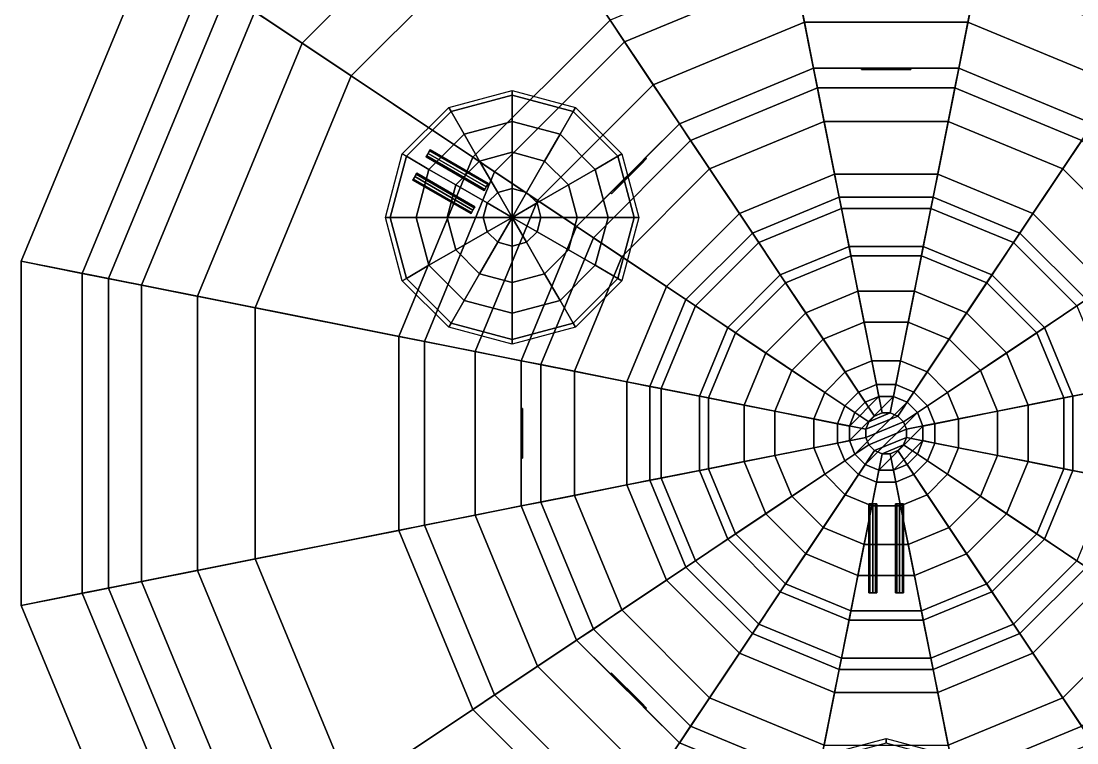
# Model space of a CAD drawing. Header units: millimetres. Extents: x -12.9 to 12.9, y -12.9 to 24.1.
# Drawn here: x -12.9 to 2.84, y -4.61 to 6.15 of the extents above; entities that cross this region are included whole.
import ezdxf

# ---------------------------------------------------------------- set-up
doc = ezdxf.new("R2010")
doc.units = ezdxf.units.MM
doc.layers.add('bottom', color=2, linetype='Continuous')
doc.layers.add('turret', color=1, linetype='Continuous')

msp = doc.modelspace()

# ---------------------------------------------------------------- linework, layer by layer
for points in [[(-9.412, 6.289, 1.4), (-7.974, 5.328, 2.08), (-5.328, 7.974, 2.08), (-6.289, 9.412, 1.4)], [(-7.974, 5.328, 2.08), (-6.161, 4.117, 2.66), (-4.117, 6.161, 2.66), (-5.328, 7.974, 2.08)], [(-12.897, 2.565), (-11.985, 2.384, 0.85), (-10.161, 6.789, 0.85), (-10.934, 7.306)], [(-4.117, 6.161, 2.66), (-3.9, 5.837, 2.66), (-1.37, 6.885, 2.66), (-1.446, 7.268, 2.66)], [(1.446, 7.268, 2.66), (1.37, 6.885, 2.66), (3.9, 5.837, 2.66), (4.117, 6.161, 2.66)], [(-11.985, 2.384, 0.85), (-11.102, 2.208, 1.4), (-9.412, 6.289, 1.4), (-10.161, 6.789, 0.85)], [(-3.9, 5.837, 2.66), (-3.472, 5.197, 3.06), (-1.219, 6.13, 3.06), (-1.37, 6.885, 2.66)], [(-1.37, 6.885, 2.66), (-1.219, 6.13, 3.06), (1.219, 6.13, 3.06), (1.37, 6.885, 2.66)], [(1.37, 6.885, 2.66), (1.219, 6.13, 3.06), (3.472, 5.197, 3.06), (3.9, 5.837, 2.66)], [(-11.102, 2.208, 1.4), (-9.406, 1.871, 2.08), (-7.974, 5.328, 2.08), (-9.412, 6.289, 1.4)], [(-6.161, 4.117, 2.66), (-5.837, 3.9, 2.66), (-3.9, 5.837, 2.66), (-4.117, 6.161, 2.66)], [(-3.472, 5.197, 3.06), (-3.083, 4.615, 3.58), (-1.083, 5.443, 3.58), (-1.219, 6.13, 3.06)], [(-1.219, 6.13, 3.06), (-1.083, 5.443, 3.58), (1.083, 5.443, 3.58), (1.219, 6.13, 3.06)], [(1.219, 6.13, 3.06), (1.083, 5.443, 3.58), (3.083, 4.615, 3.58), (3.472, 5.197, 3.06)], [(-5.837, 3.9, 2.66), (-5.197, 3.472, 3.06), (-3.472, 5.197, 3.06), (-3.9, 5.837, 2.66)], [(-3.083, 4.615, 5.68), (-2.917, 4.365, 5.92), (-1.024, 5.149, 5.92), (-1.083, 5.443, 5.68)], [(-3.083, 4.615, 3.58), (-3.083, 4.615, 5.68), (-1.083, 5.443, 5.68), (-1.083, 5.443, 3.58)], [(-1.083, 5.443, 5.68), (-1.024, 5.149, 5.92), (1.024, 5.149, 5.92), (1.083, 5.443, 5.68)], [(0, 5.443, 5), (-1.083, 5.443, 5.68), (-1.083, 5.443, 5.68), (1.083, 5.443, 5.68)], [(-0.262, 5.443, 4.892), (-1.083, 5.443, 5.68), (-1.083, 5.443, 5.68), (0, 5.443, 5)], [(-0.37, 5.443, 4.63), (-1.083, 5.443, 5.68), (-1.083, 5.443, 5.68), (-0.262, 5.443, 4.892)], [(-1.083, 5.443, 3.58), (-1.083, 5.443, 5.68), (-1.083, 5.443, 5.68), (-0.37, 5.443, 4.63)], [(-1.083, 5.443, 3.58), (-0.37, 5.443, 4.63), (-0.37, 5.443, 4.63), (-0.262, 5.443, 4.368)], [(-1.083, 5.443, 3.58), (-0.262, 5.443, 4.368), (-0.262, 5.443, 4.368), (0, 5.443, 4.26)], [(-1.083, 5.443, 3.58), (0, 5.443, 4.26), (0, 5.443, 4.26), (1.083, 5.443, 3.58)], [(-0.37, 5.443, 4.63), (-0.262, 5.443, 4.892), (-0.262, 5.423, 4.892), (-0.37, 5.423, 4.63)], [(-0.262, 5.443, 4.368), (-0.37, 5.443, 4.63), (-0.37, 5.423, 4.63), (-0.262, 5.423, 4.368)], [(-0.262, 5.423, 4.368), (-0.37, 5.423, 4.63), (0.262, 5.423, 4.892), (0.37, 5.423, 4.63)], [(-0.37, 5.423, 4.63), (-0.262, 5.423, 4.892), (0, 5.423, 5), (0.262, 5.423, 4.892)], [(0, 5.443, 4.26), (-0.262, 5.443, 4.368), (-0.262, 5.423, 4.368), (0, 5.423, 4.26)], [(-0.262, 5.443, 4.892), (0, 5.443, 5), (0, 5.423, 5), (-0.262, 5.423, 4.892)], [(0, 5.423, 4.26), (-0.262, 5.423, 4.368), (0.37, 5.423, 4.63), (0.262, 5.423, 4.368)], [(0.262, 5.443, 4.892), (0, 5.443, 5), (0, 5.443, 5), (1.083, 5.443, 5.68)], [(0, 5.443, 4.26), (0.262, 5.443, 4.368), (0.262, 5.443, 4.368), (1.083, 5.443, 3.58)], [(0.262, 5.443, 4.368), (0, 5.443, 4.26), (0, 5.423, 4.26), (0.262, 5.423, 4.368)], [(0, 5.443, 5), (0.262, 5.443, 4.892), (0.262, 5.423, 4.892), (0, 5.423, 5)], [(0.37, 5.443, 4.63), (0.262, 5.443, 4.892), (0.262, 5.443, 4.892), (1.083, 5.443, 5.68)], [(0.262, 5.443, 4.368), (0.37, 5.443, 4.63), (0.37, 5.443, 4.63), (1.083, 5.443, 3.58)], [(0.262, 5.443, 4.892), (0.37, 5.443, 4.63), (0.37, 5.423, 4.63), (0.262, 5.423, 4.892)], [(0.37, 5.443, 4.63), (0.262, 5.443, 4.368), (0.262, 5.423, 4.368), (0.37, 5.423, 4.63)], [(1.083, 5.443, 3.58), (0.37, 5.443, 4.63), (0.37, 5.443, 4.63), (1.083, 5.443, 5.68)], [(1.083, 5.443, 5.68), (1.024, 5.149, 5.92), (2.917, 4.365, 5.92), (3.083, 4.615, 5.68)], [(1.083, 5.443, 3.58), (1.083, 5.443, 5.68), (3.083, 4.615, 5.68), (3.083, 4.615, 3.58)], [(-9.406, 1.871, 2.08), (-7.268, 1.446, 2.66), (-6.161, 4.117, 2.66), (-7.974, 5.328, 2.08)], [(-5.197, 3.472, 3.06), (-4.615, 3.083, 3.58), (-3.083, 4.615, 3.58), (-3.472, 5.197, 3.06)], [(-2.917, 4.365, 5.92), (-2.633, 3.941, 5.92), (-0.925, 4.649, 5.92), (-1.024, 5.149, 5.92)], [(-1.024, 5.149, 5.92), (-0.925, 4.649, 5.92), (0.925, 4.649, 5.92), (1.024, 5.149, 5.92)], [(1.024, 5.149, 5.92), (0.925, 4.649, 5.92), (2.633, 3.941, 5.92), (2.917, 4.365, 5.92)], [(-4.615, 3.083, 5.68), (-4.365, 2.917, 5.92), (-2.917, 4.365, 5.92), (-3.083, 4.615, 5.68)], [(-3.849, 3.849, 5), (-4.615, 3.083, 5.68), (-4.615, 3.083, 5.68), (-3.083, 4.615, 5.68)], [(-4.615, 3.083, 3.58), (-3.849, 3.849, 4.26), (-3.849, 3.849, 4.26), (-3.083, 4.615, 3.58)], [(-3.664, 4.034, 4.892), (-3.849, 3.849, 5), (-3.849, 3.849, 5), (-3.083, 4.615, 5.68)], [(-3.849, 3.849, 4.26), (-3.664, 4.034, 4.368), (-3.664, 4.034, 4.368), (-3.083, 4.615, 3.58)], [(-3.587, 4.111, 4.63), (-3.664, 4.034, 4.892), (-3.664, 4.034, 4.892), (-3.083, 4.615, 5.68)], [(-3.664, 4.034, 4.368), (-3.587, 4.111, 4.63), (-3.587, 4.111, 4.63), (-3.083, 4.615, 3.58)], [(-3.083, 4.615, 3.58), (-3.587, 4.111, 4.63), (-3.587, 4.111, 4.63), (-3.083, 4.615, 5.68)], [(-2.633, 3.941, 5.92), (-1.994, 2.985, 6.95), (-0.7, 3.521, 6.95), (-0.925, 4.649, 5.92)], [(-0.925, 4.649, 5.92), (-0.7, 3.521, 6.95), (0.7, 3.521, 6.95), (0.925, 4.649, 5.92)], [(0.925, 4.649, 5.92), (0.7, 3.521, 6.95), (1.994, 2.985, 6.95), (2.633, 3.941, 5.92)], [(-4.365, 2.917, 5.92), (-3.941, 2.633, 5.92), (-2.633, 3.941, 5.92), (-2.917, 4.365, 5.92)], [(2.917, 4.365, 5.92), (2.633, 3.941, 5.92), (3.941, 2.633, 5.92), (4.365, 2.917, 5.92)], [(-7.268, 1.446, 2.66), (-6.885, 1.37, 2.66), (-5.837, 3.9, 2.66), (-6.161, 4.117, 2.66)], [(-4.02, 3.65, 4.368), (-4.097, 3.573, 4.63), (-3.65, 4.02, 4.892), (-3.573, 4.097, 4.63)], [(-3.835, 3.835, 4.26), (-4.02, 3.65, 4.368), (-3.573, 4.097, 4.63), (-3.65, 4.02, 4.368)], [(-3.664, 4.034, 4.892), (-3.587, 4.111, 4.63), (-3.573, 4.097, 4.63), (-3.65, 4.02, 4.892)], [(-3.587, 4.111, 4.63), (-3.664, 4.034, 4.368), (-3.65, 4.02, 4.368), (-3.573, 4.097, 4.63)], [(-4.097, 3.573, 4.63), (-4.02, 3.65, 4.892), (-3.835, 3.835, 5), (-3.65, 4.02, 4.892)], [(-3.941, 2.633, 5.92), (-2.985, 1.994, 6.95), (-1.994, 2.985, 6.95), (-2.633, 3.941, 5.92)], [(-3.664, 4.034, 4.368), (-3.849, 3.849, 4.26), (-3.835, 3.835, 4.26), (-3.65, 4.02, 4.368)], [(-3.849, 3.849, 5), (-3.664, 4.034, 4.892), (-3.65, 4.02, 4.892), (-3.835, 3.835, 5)], [(2.633, 3.941, 5.92), (1.994, 2.985, 6.95), (2.985, 1.994, 6.95), (3.941, 2.633, 5.92)], [(-6.885, 1.37, 2.66), (-6.13, 1.219, 3.06), (-5.197, 3.472, 3.06), (-5.837, 3.9, 2.66)], [(-4.034, 3.664, 4.892), (-4.615, 3.083, 5.68), (-4.615, 3.083, 5.68), (-3.849, 3.849, 5)], [(-4.615, 3.083, 3.58), (-4.034, 3.664, 4.368), (-4.034, 3.664, 4.368), (-3.849, 3.849, 4.26)], [(-3.849, 3.849, 4.26), (-4.034, 3.664, 4.368), (-4.02, 3.65, 4.368), (-3.835, 3.835, 4.26)], [(-4.034, 3.664, 4.892), (-3.849, 3.849, 5), (-3.835, 3.835, 5), (-4.02, 3.65, 4.892)], [(-4.111, 3.587, 4.63), (-4.615, 3.083, 5.68), (-4.615, 3.083, 5.68), (-4.034, 3.664, 4.892)], [(-4.615, 3.083, 3.58), (-4.111, 3.587, 4.63), (-4.111, 3.587, 4.63), (-4.034, 3.664, 4.368)], [(-4.111, 3.587, 4.63), (-4.034, 3.664, 4.892), (-4.02, 3.65, 4.892), (-4.097, 3.573, 4.63)], [(-4.034, 3.664, 4.368), (-4.111, 3.587, 4.63), (-4.097, 3.573, 4.63), (-4.02, 3.65, 4.368)], [(-6.13, 1.219, 3.06), (-5.443, 1.083, 3.58), (-4.615, 3.083, 3.58), (-5.197, 3.472, 3.06)], [(-4.615, 3.083, 3.58), (-4.615, 3.083, 5.68), (-4.615, 3.083, 5.68), (-4.111, 3.587, 4.63)], [(-1.994, 2.985, 6.95), (-1.578, 2.361, 7.45), (-0.554, 2.785, 7.45), (-0.7, 3.521, 6.95)], [(-0.7, 3.521, 6.95), (-0.554, 2.785, 7.45), (0.554, 2.785, 7.45), (0.7, 3.521, 6.95)], [(0.7, 3.521, 6.95), (0.554, 2.785, 7.45), (1.578, 2.361, 7.45), (1.994, 2.985, 6.95)], [(-5.443, 1.083, 5.68), (-5.149, 1.024, 5.92), (-4.365, 2.917, 5.92), (-4.615, 3.083, 5.68)], [(-5.443, 1.083, 3.58), (-5.443, 1.083, 5.68), (-4.615, 3.083, 5.68), (-4.615, 3.083, 3.58)], [(-5.149, 1.024, 5.92), (-4.649, 0.925, 5.92), (-3.941, 2.633, 5.92), (-4.365, 2.917, 5.92)], [(-2.985, 1.994, 6.95), (-2.361, 1.578, 7.45), (-1.578, 2.361, 7.45), (-1.994, 2.985, 6.95)], [(1.994, 2.985, 6.95), (1.578, 2.361, 7.45), (2.361, 1.578, 7.45), (2.985, 1.994, 6.95)], [(-1.578, 2.361, 7.45), (-1.2, 1.796, 7.84), (-0.421, 2.118, 7.84), (-0.554, 2.785, 7.45)], [(-0.554, 2.785, 7.45), (-0.421, 2.118, 7.84), (0.421, 2.118, 7.84), (0.554, 2.785, 7.45)], [(0.554, 2.785, 7.45), (0.421, 2.118, 7.84), (1.2, 1.796, 7.84), (1.578, 2.361, 7.45)], [(-12.897, -2.565), (-11.985, -2.384, 0.85), (-11.985, 2.384, 0.85), (-12.897, 2.565)], [(-4.649, 0.925, 5.92), (-3.521, 0.7, 6.95), (-2.985, 1.994, 6.95), (-3.941, 2.633, 5.92)], [(-11.985, -2.384, 0.85), (-11.102, -2.208, 1.4), (-11.102, 2.208, 1.4), (-11.985, 2.384, 0.85)], [(-2.361, 1.578, 7.45), (-1.796, 1.2, 7.84), (-1.2, 1.796, 7.84), (-1.578, 2.361, 7.45)], [(1.578, 2.361, 7.45), (1.2, 1.796, 7.84), (1.796, 1.2, 7.84), (2.361, 1.578, 7.45)], [(-11.102, -2.208, 1.4), (-9.406, -1.871, 2.08), (-9.406, 1.871, 2.08), (-11.102, 2.208, 1.4)], [(-3.521, 0.7, 6.95), (-2.785, 0.554, 7.45), (-2.361, 1.578, 7.45), (-2.985, 1.994, 6.95)], [(2.985, 1.994, 6.95), (2.361, 1.578, 7.45), (2.785, 0.554, 7.45), (3.521, 0.7, 6.95)], [(-9.406, -1.871, 2.08), (-7.268, -1.446, 2.66), (-7.268, 1.446, 2.66), (-9.406, 1.871, 2.08)], [(-2.785, 0.554, 7.45), (-2.118, 0.421, 7.84), (-1.796, 1.2, 7.84), (-2.361, 1.578, 7.45)], [(2.361, 1.578, 7.45), (1.796, 1.2, 7.84), (2.118, 0.421, 7.84), (2.785, 0.554, 7.45)], [(-7.268, -1.446, 2.66), (-6.885, -1.37, 2.66), (-6.885, 1.37, 2.66), (-7.268, 1.446, 2.66)], [(-6.885, -1.37, 2.66), (-6.13, -1.219, 3.06), (-6.13, 1.219, 3.06), (-6.885, 1.37, 2.66)], [(-6.13, -1.219, 3.06), (-5.443, -1.083, 3.58), (-5.443, 1.083, 3.58), (-6.13, 1.219, 3.06)], [(-5.443, -1.083, 5.68), (-5.149, -1.024, 5.92), (-5.149, 1.024, 5.92), (-5.443, 1.083, 5.68)], [(-5.443, 1.083, 3.58), (-5.443, 0.37, 4.63), (-5.443, 0.37, 4.63), (-5.443, 1.083, 5.68)], [(-5.443, 0.37, 4.63), (-5.443, 0.262, 4.892), (-5.443, 0.262, 4.892), (-5.443, 1.083, 5.68)], [(-5.443, 0.262, 4.892), (-5.443, 0, 5), (-5.443, 0, 5), (-5.443, 1.083, 5.68)], [(-5.443, 0, 5), (-5.443, -1.083, 5.68), (-5.443, -1.083, 5.68), (-5.443, 1.083, 5.68)], [(-5.443, 0.262, 4.368), (-5.443, 0.37, 4.63), (-5.443, 0.37, 4.63), (-5.443, 1.083, 3.58)], [(-5.443, 0, 4.26), (-5.443, 0.262, 4.368), (-5.443, 0.262, 4.368), (-5.443, 1.083, 3.58)], [(-5.443, -1.083, 3.58), (-5.443, 0, 4.26), (-5.443, 0, 4.26), (-5.443, 1.083, 3.58)], [(-5.149, -1.024, 5.92), (-4.649, -0.925, 5.92), (-4.649, 0.925, 5.92), (-5.149, 1.024, 5.92)], [(-4.649, -0.925, 5.92), (-3.521, -0.7, 6.95), (-3.521, 0.7, 6.95), (-4.649, 0.925, 5.92)], [(-3.521, -0.7, 6.95), (-2.785, -0.554, 7.45), (-2.785, 0.554, 7.45), (-3.521, 0.7, 6.95)], [(3.521, 0.7, 6.95), (2.785, 0.554, 7.45), (2.785, -0.554, 7.45), (3.521, -0.7, 6.95)], [(-2.785, -0.554, 7.45), (-2.118, -0.421, 7.84), (-2.118, 0.421, 7.84), (-2.785, 0.554, 7.45)], [(2.785, 0.554, 7.45), (2.118, 0.421, 7.84), (2.118, -0.421, 7.84), (2.785, -0.554, 7.45)], [(-5.443, 0.262, 4.892), (-5.443, 0.37, 4.63), (-5.423, 0.37, 4.63), (-5.423, 0.262, 4.892)], [(-5.443, 0.37, 4.63), (-5.443, 0.262, 4.368), (-5.423, 0.262, 4.368), (-5.423, 0.37, 4.63)], [(-5.423, 0, 4.26), (-5.423, -0.262, 4.368), (-5.423, 0.37, 4.63), (-5.423, 0.262, 4.368)], [(-5.423, -0.262, 4.368), (-5.423, -0.37, 4.63), (-5.423, 0.262, 4.892), (-5.423, 0.37, 4.63)], [(-5.443, 0.262, 4.368), (-5.443, 0, 4.26), (-5.423, 0, 4.26), (-5.423, 0.262, 4.368)], [(-5.443, 0, 5), (-5.443, 0.262, 4.892), (-5.423, 0.262, 4.892), (-5.423, 0, 5)], [(-5.423, -0.37, 4.63), (-5.423, -0.262, 4.892), (-5.423, 0, 5), (-5.423, 0.262, 4.892)], [(-5.443, -0.262, 4.892), (-5.443, -1.083, 5.68), (-5.443, -1.083, 5.68), (-5.443, 0, 5)], [(-5.443, -1.083, 3.58), (-5.443, -0.262, 4.368), (-5.443, -0.262, 4.368), (-5.443, 0, 4.26)], [(-5.443, 0, 4.26), (-5.443, -0.262, 4.368), (-5.423, -0.262, 4.368), (-5.423, 0, 4.26)], [(-5.443, -0.262, 4.892), (-5.443, 0, 5), (-5.423, 0, 5), (-5.423, -0.262, 4.892)], [(-5.443, -0.37, 4.63), (-5.443, -1.083, 5.68), (-5.443, -1.083, 5.68), (-5.443, -0.262, 4.892)], [(-5.443, -1.083, 3.58), (-5.443, -0.37, 4.63), (-5.443, -0.37, 4.63), (-5.443, -0.262, 4.368)], [(-5.443, -0.37, 4.63), (-5.443, -0.262, 4.892), (-5.423, -0.262, 4.892), (-5.423, -0.37, 4.63)], [(-5.443, -0.262, 4.368), (-5.443, -0.37, 4.63), (-5.423, -0.37, 4.63), (-5.423, -0.262, 4.368)], [(-5.443, -1.083, 3.58), (-5.443, -1.083, 5.68), (-5.443, -1.083, 5.68), (-5.443, -0.37, 4.63)], [(-2.361, -1.578, 7.45), (-1.796, -1.2, 7.84), (-2.118, -0.421, 7.84), (-2.785, -0.554, 7.45)], [(2.785, -0.554, 7.45), (2.118, -0.421, 7.84), (1.796, -1.2, 7.84), (2.361, -1.578, 7.45)], [(-2.985, -1.994, 6.95), (-2.361, -1.578, 7.45), (-2.785, -0.554, 7.45), (-3.521, -0.7, 6.95)], [(3.521, -0.7, 6.95), (2.785, -0.554, 7.45), (2.361, -1.578, 7.45), (2.985, -1.994, 6.95)], [(-3.941, -2.633, 5.92), (-2.985, -1.994, 6.95), (-3.521, -0.7, 6.95), (-4.649, -0.925, 5.92)], [(-4.365, -2.917, 5.92), (-3.941, -2.633, 5.92), (-4.649, -0.925, 5.92), (-5.149, -1.024, 5.92)], [(-5.197, -3.472, 3.06), (-4.615, -3.083, 3.58), (-5.443, -1.083, 3.58), (-6.13, -1.219, 3.06)], [(-4.615, -3.083, 5.68), (-4.365, -2.917, 5.92), (-5.149, -1.024, 5.92), (-5.443, -1.083, 5.68)], [(-4.615, -3.083, 3.58), (-4.615, -3.083, 5.68), (-5.443, -1.083, 5.68), (-5.443, -1.083, 3.58)], [(-5.837, -3.9, 2.66), (-5.197, -3.472, 3.06), (-6.13, -1.219, 3.06), (-6.885, -1.37, 2.66)], [(-1.578, -2.361, 7.45), (-1.2, -1.796, 7.84), (-1.796, -1.2, 7.84), (-2.361, -1.578, 7.45)], [(2.361, -1.578, 7.45), (1.796, -1.2, 7.84), (1.2, -1.796, 7.84), (1.578, -2.361, 7.45)], [(-6.161, -4.117, 2.66), (-5.837, -3.9, 2.66), (-6.885, -1.37, 2.66), (-7.268, -1.446, 2.66)], [(-7.974, -5.328, 2.08), (-6.161, -4.117, 2.66), (-7.268, -1.446, 2.66), (-9.406, -1.871, 2.08)], [(-1.994, -2.985, 6.95), (-1.578, -2.361, 7.45), (-2.361, -1.578, 7.45), (-2.985, -1.994, 6.95)], [(2.985, -1.994, 6.95), (2.361, -1.578, 7.45), (1.578, -2.361, 7.45), (1.994, -2.985, 6.95)], [(-9.412, -6.289, 1.4), (-7.974, -5.328, 2.08), (-9.406, -1.871, 2.08), (-11.102, -2.208, 1.4)], [(-0.554, -2.785, 7.45), (-0.421, -2.118, 7.84), (-1.2, -1.796, 7.84), (-1.578, -2.361, 7.45)], [(1.578, -2.361, 7.45), (1.2, -1.796, 7.84), (0.421, -2.118, 7.84), (0.554, -2.785, 7.45)], [(-2.633, -3.941, 5.92), (-1.994, -2.985, 6.95), (-2.985, -1.994, 6.95), (-3.941, -2.633, 5.92)], [(3.941, -2.633, 5.92), (2.985, -1.994, 6.95), (1.994, -2.985, 6.95), (2.633, -3.941, 5.92)], [(0.554, -2.785, 7.45), (0.421, -2.118, 7.84), (-0.421, -2.118, 7.84), (-0.554, -2.785, 7.45)], [(-10.161, -6.789, 0.85), (-9.412, -6.289, 1.4), (-11.102, -2.208, 1.4), (-11.985, -2.384, 0.85)], [(-10.934, -7.306), (-10.161, -6.789, 0.85), (-11.985, -2.384, 0.85), (-12.897, -2.565)], [(-0.7, -3.521, 6.95), (-0.554, -2.785, 7.45), (-1.578, -2.361, 7.45), (-1.994, -2.985, 6.95)], [(1.994, -2.985, 6.95), (1.578, -2.361, 7.45), (0.554, -2.785, 7.45), (0.7, -3.521, 6.95)], [(-2.917, -4.365, 5.92), (-2.633, -3.941, 5.92), (-3.941, -2.633, 5.92), (-4.365, -2.917, 5.92)], [(4.365, -2.917, 5.92), (3.941, -2.633, 5.92), (2.633, -3.941, 5.92), (2.917, -4.365, 5.92)], [(0.7, -3.521, 6.95), (0.554, -2.785, 7.45), (-0.554, -2.785, 7.45), (-0.7, -3.521, 6.95)], [(-3.083, -4.615, 5.68), (-2.917, -4.365, 5.92), (-4.365, -2.917, 5.92), (-4.615, -3.083, 5.68)], [(-0.925, -4.649, 5.92), (-0.7, -3.521, 6.95), (-1.994, -2.985, 6.95), (-2.633, -3.941, 5.92)], [(2.633, -3.941, 5.92), (1.994, -2.985, 6.95), (0.7, -3.521, 6.95), (0.925, -4.649, 5.92)], [(-3.472, -5.197, 3.06), (-3.083, -4.615, 3.58), (-4.615, -3.083, 3.58), (-5.197, -3.472, 3.06)], [(-4.615, -3.083, 3.58), (-4.111, -3.587, 4.63), (-4.111, -3.587, 4.63), (-4.615, -3.083, 5.68)], [(-4.111, -3.587, 4.63), (-4.034, -3.664, 4.892), (-4.034, -3.664, 4.892), (-4.615, -3.083, 5.68)], [(-4.034, -3.664, 4.892), (-3.849, -3.849, 5), (-3.849, -3.849, 5), (-4.615, -3.083, 5.68)], [(-3.849, -3.849, 5), (-3.083, -4.615, 5.68), (-3.083, -4.615, 5.68), (-4.615, -3.083, 5.68)], [(-4.034, -3.664, 4.368), (-4.111, -3.587, 4.63), (-4.111, -3.587, 4.63), (-4.615, -3.083, 3.58)], [(-3.849, -3.849, 4.26), (-4.034, -3.664, 4.368), (-4.034, -3.664, 4.368), (-4.615, -3.083, 3.58)], [(-3.083, -4.615, 3.58), (-3.849, -3.849, 4.26), (-3.849, -3.849, 4.26), (-4.615, -3.083, 3.58)], [(-3.9, -5.837, 2.66), (-3.472, -5.197, 3.06), (-5.197, -3.472, 3.06), (-5.837, -3.9, 2.66)], [(-4.034, -3.664, 4.892), (-4.111, -3.587, 4.63), (-4.097, -3.573, 4.63), (-4.02, -3.65, 4.892)], [(-4.111, -3.587, 4.63), (-4.034, -3.664, 4.368), (-4.02, -3.65, 4.368), (-4.097, -3.573, 4.63)], [(-3.835, -3.835, 4.26), (-3.65, -4.02, 4.368), (-4.097, -3.573, 4.63), (-4.02, -3.65, 4.368)], [(-3.65, -4.02, 4.368), (-3.573, -4.097, 4.63), (-4.02, -3.65, 4.892), (-4.097, -3.573, 4.63)], [(0.925, -4.649, 5.92), (0.7, -3.521, 6.95), (-0.7, -3.521, 6.95), (-0.925, -4.649, 5.92)], [(-4.034, -3.664, 4.368), (-3.849, -3.849, 4.26), (-3.835, -3.835, 4.26), (-4.02, -3.65, 4.368)], [(-3.849, -3.849, 5), (-4.034, -3.664, 4.892), (-4.02, -3.65, 4.892), (-3.835, -3.835, 5)], [(-3.573, -4.097, 4.63), (-3.65, -4.02, 4.892), (-3.835, -3.835, 5), (-4.02, -3.65, 4.892)], [(-4.117, -6.161, 2.66), (-3.9, -5.837, 2.66), (-5.837, -3.9, 2.66), (-6.161, -4.117, 2.66)], [(-3.849, -3.849, 4.26), (-3.664, -4.034, 4.368), (-3.65, -4.02, 4.368), (-3.835, -3.835, 4.26)], [(-3.664, -4.034, 4.892), (-3.849, -3.849, 5), (-3.835, -3.835, 5), (-3.65, -4.02, 4.892)], [(-3.664, -4.034, 4.892), (-3.083, -4.615, 5.68), (-3.083, -4.615, 5.68), (-3.849, -3.849, 5)], [(-3.083, -4.615, 3.58), (-3.664, -4.034, 4.368), (-3.664, -4.034, 4.368), (-3.849, -3.849, 4.26)], [(-3.587, -4.111, 4.63), (-3.664, -4.034, 4.892), (-3.65, -4.02, 4.892), (-3.573, -4.097, 4.63)], [(-3.664, -4.034, 4.368), (-3.587, -4.111, 4.63), (-3.573, -4.097, 4.63), (-3.65, -4.02, 4.368)], [(-3.587, -4.111, 4.63), (-3.083, -4.615, 5.68), (-3.083, -4.615, 5.68), (-3.664, -4.034, 4.892)], [(-3.083, -4.615, 3.58), (-3.587, -4.111, 4.63), (-3.587, -4.111, 4.63), (-3.664, -4.034, 4.368)], [(-1.024, -5.149, 5.92), (-0.925, -4.649, 5.92), (-2.633, -3.941, 5.92), (-2.917, -4.365, 5.92)], [(2.917, -4.365, 5.92), (2.633, -3.941, 5.92), (0.925, -4.649, 5.92), (1.024, -5.149, 5.92)], [(-5.328, -7.974, 2.08), (-4.117, -6.161, 2.66), (-6.161, -4.117, 2.66), (-7.974, -5.328, 2.08)], [(-3.083, -4.615, 3.58), (-3.083, -4.615, 5.68), (-3.083, -4.615, 5.68), (-3.587, -4.111, 4.63)], [(-1.083, -5.443, 5.68), (-1.024, -5.149, 5.92), (-2.917, -4.365, 5.92), (-3.083, -4.615, 5.68)], [(3.083, -4.615, 5.68), (2.917, -4.365, 5.92), (1.024, -5.149, 5.92), (1.083, -5.443, 5.68)], [(-1.219, -6.13, 3.06), (-1.083, -5.443, 3.58), (-3.083, -4.615, 3.58), (-3.472, -5.197, 3.06)], [(-1.083, -5.443, 3.58), (-1.083, -5.443, 5.68), (-3.083, -4.615, 5.68), (-3.083, -4.615, 3.58)]]:
    msp.add_3dface(points)
at = {"layer": 'bottom'}
for points in [[(-2.189, 3.276, 0.85), (-5.817, 8.705, 0.75), (-2.043, 10.269, 0.75), (-0.769, 3.864, 0.85)], [(-0.769, 3.864, 0.85), (-2.043, 10.269, 0.75), (2.043, 10.269, 0.75), (0.769, 3.864, 0.85)], [(0.769, 3.864, 0.85), (2.043, 10.269, 0.75), (5.817, 8.705, 0.75), (2.189, 3.276, 0.85)], [(-8.705, 5.817, 0.75), (-9.828, 6.567), (-6.567, 9.828), (-5.817, 8.705, 0.75)], [(-3.276, 2.189, 0.85), (-8.705, 5.817, 0.75), (-5.817, 8.705, 0.75), (-2.189, 3.276, 0.85)], [(2.189, 3.276, 0.85), (5.817, 8.705, 0.75), (8.705, 5.817, 0.75), (3.276, 2.189, 0.85)], [(-11.593, 2.306), (-12.897, 2.565), (-10.934, 7.306), (-9.828, 6.567)], [(-10.269, 2.043, 0.75), (-11.593, 2.306), (-9.828, 6.567), (-8.705, 5.817, 0.75)], [(-3.864, 0.769, 0.85), (-10.269, 2.043, 0.75), (-8.705, 5.817, 0.75), (-3.276, 2.189, 0.85)], [(-1.9, 2.844), (-2.189, 3.276, 0.85), (-0.769, 3.864, 0.85), (-0.667, 3.354)], [(-0.667, 3.354), (-0.769, 3.864, 0.85), (0.769, 3.864, 0.85), (0.667, 3.354)], [(0.667, 3.354), (0.769, 3.864, 0.85), (2.189, 3.276, 0.85), (1.9, 2.844)], [(-1.5, 2.245, -0.6), (-1.9, 2.844), (-0.667, 3.354), (-0.527, 2.648, -0.6)], [(-0.527, 2.648, -0.6), (-0.667, 3.354), (0.667, 3.354), (0.527, 2.648, -0.6)], [(0.527, 2.648, -0.6), (0.667, 3.354), (1.9, 2.844), (1.5, 2.245, -0.6)], [(-2.844, 1.9), (-3.276, 2.189, 0.85), (-2.189, 3.276, 0.85), (-1.9, 2.844)], [(1.9, 2.844), (2.189, 3.276, 0.85), (3.276, 2.189, 0.85), (2.844, 1.9)], [(-2.245, 1.5, -0.6), (-2.844, 1.9), (-1.9, 2.844), (-1.5, 2.245, -0.6)], [(1.5, 2.245, -0.6), (1.9, 2.844), (2.844, 1.9), (2.245, 1.5, -0.6)], [(-11.593, -2.306), (-12.897, -2.565), (-12.897, 2.565), (-11.593, 2.306)], [(-0.939, 1.405, -1.05), (-1.5, 2.245, -0.6), (-0.527, 2.648, -0.6), (-0.33, 1.658, -1.05)], [(-0.33, 1.658, -1.05), (-0.527, 2.648, -0.6), (0.527, 2.648, -0.6), (0.33, 1.658, -1.05)], [(0.33, 1.658, -1.05), (0.527, 2.648, -0.6), (1.5, 2.245, -0.6), (0.939, 1.405, -1.05)], [(-10.269, -2.043, 0.75), (-11.593, -2.306), (-11.593, 2.306), (-10.269, 2.043, 0.75)], [(-1.405, 0.939, -1.05), (-2.245, 1.5, -0.6), (-1.5, 2.245, -0.6), (-0.939, 1.405, -1.05)], [(0.939, 1.405, -1.05), (1.5, 2.245, -0.6), (2.245, 1.5, -0.6), (1.405, 0.939, -1.05)], [(-3.354, 0.667), (-3.864, 0.769, 0.85), (-3.276, 2.189, 0.85), (-2.844, 1.9)], [(-3.864, -0.769, 0.85), (-10.269, -2.043, 0.75), (-10.269, 2.043, 0.75), (-3.864, 0.769, 0.85)], [(-2.648, 0.527, -0.6), (-3.354, 0.667), (-2.844, 1.9), (-2.245, 1.5, -0.6)], [(2.245, 1.5, -0.6), (2.844, 1.9), (3.354, 0.667), (2.648, 0.527, -0.6)], [(-0.411, 0.615, -1.39), (-0.939, 1.405, -1.05), (-0.33, 1.658, -1.05), (-0.144, 0.726, -1.39)], [(-0.144, 0.726, -1.39), (-0.33, 1.658, -1.05), (0.33, 1.658, -1.05), (0.144, 0.726, -1.39)], [(0.144, 0.726, -1.39), (0.33, 1.658, -1.05), (0.939, 1.405, -1.05), (0.411, 0.615, -1.39)], [(-1.658, 0.33, -1.05), (-2.648, 0.527, -0.6), (-2.245, 1.5, -0.6), (-1.405, 0.939, -1.05)], [(1.405, 0.939, -1.05), (2.245, 1.5, -0.6), (2.648, 0.527, -0.6), (1.658, 0.33, -1.05)], [(-0.615, 0.411, -1.39), (-1.405, 0.939, -1.05), (-0.939, 1.405, -1.05), (-0.411, 0.615, -1.39)], [(0.411, 0.615, -1.39), (0.939, 1.405, -1.05), (1.405, 0.939, -1.05), (0.615, 0.411, -1.39)], [(-0.726, 0.144, -1.39), (-1.658, 0.33, -1.05), (-1.405, 0.939, -1.05), (-0.615, 0.411, -1.39)], [(0.615, 0.411, -1.39), (1.405, 0.939, -1.05), (1.658, 0.33, -1.05), (0.726, 0.144, -1.39)], [(-3.354, -0.667), (-3.864, -0.769, 0.85), (-3.864, 0.769, 0.85), (-3.354, 0.667)], [(-2.648, -0.527, -0.6), (-3.354, -0.667), (-3.354, 0.667), (-2.648, 0.527, -0.6)], [(-0.311, 0.466, -1.62), (-0.411, 0.615, -1.39), (-0.144, 0.726, -1.39), (-0.109, 0.549, -1.62)], [(-0.109, 0.549, -1.62), (-0.144, 0.726, -1.39), (0.144, 0.726, -1.39), (0.109, 0.549, -1.62)], [(0.109, 0.549, -1.62), (0.144, 0.726, -1.39), (0.411, 0.615, -1.39), (0.311, 0.466, -1.62)], [(2.648, 0.527, -0.6), (3.354, 0.667), (3.354, -0.667), (2.648, -0.527, -0.6)], [(-1.658, -0.33, -1.05), (-2.648, -0.527, -0.6), (-2.648, 0.527, -0.6), (-1.658, 0.33, -1.05)], [(-0.466, 0.311, -1.62), (-0.615, 0.411, -1.39), (-0.411, 0.615, -1.39), (-0.311, 0.466, -1.62)], [(0.109, 0.549, -1.62), (0.311, 0.466, -1.62), (-0.466, -0.311, -1.62), (-0.549, -0.109, -1.62)], [(-0.109, 0.549, -1.62), (0.109, 0.549, -1.62), (-0.549, -0.109, -1.62), (-0.549, 0.109, -1.62)], [(-0.311, 0.466, -1.62), (-0.109, 0.549, -1.62), (-0.549, 0.109, -1.62), (-0.466, 0.311, -1.62)], [(0.311, 0.466, -1.62), (0.411, 0.615, -1.39), (0.615, 0.411, -1.39), (0.466, 0.311, -1.62)], [(1.658, 0.33, -1.05), (2.648, 0.527, -0.6), (2.648, -0.527, -0.6), (1.658, -0.33, -1.05)], [(-0.726, -0.144, -1.39), (-1.658, -0.33, -1.05), (-1.658, 0.33, -1.05), (-0.726, 0.144, -1.39)], [(-0.549, 0.109, -1.62), (-0.726, 0.144, -1.39), (-0.615, 0.411, -1.39), (-0.466, 0.311, -1.62)], [(0.311, 0.466, -1.62), (0.466, 0.311, -1.62), (-0.311, -0.466, -1.62), (-0.466, -0.311, -1.62)], [(0.466, 0.311, -1.62), (0.615, 0.411, -1.39), (0.726, 0.144, -1.39), (0.549, 0.109, -1.62)], [(0.726, 0.144, -1.39), (1.658, 0.33, -1.05), (1.658, -0.33, -1.05), (0.726, -0.144, -1.39)], [(0.466, 0.311, -1.62), (0.549, 0.109, -1.62), (-0.109, -0.549, -1.62), (-0.311, -0.466, -1.62)], [(-0.549, -0.109, -1.62), (-0.726, -0.144, -1.39), (-0.726, 0.144, -1.39), (-0.549, 0.109, -1.62)], [(0.549, 0.109, -1.62), (0.549, -0.109, -1.62), (0.109, -0.549, -1.62), (-0.109, -0.549, -1.62)], [(0.549, 0.109, -1.62), (0.726, 0.144, -1.39), (0.726, -0.144, -1.39), (0.549, -0.109, -1.62)], [(-0.615, -0.411, -1.39), (-1.405, -0.939, -1.05), (-1.658, -0.33, -1.05), (-0.726, -0.144, -1.39)], [(-0.466, -0.311, -1.62), (-0.615, -0.411, -1.39), (-0.726, -0.144, -1.39), (-0.549, -0.109, -1.62)], [(0.549, -0.109, -1.62), (0.466, -0.311, -1.62), (0.311, -0.466, -1.62), (0.109, -0.549, -1.62)], [(0.549, -0.109, -1.62), (0.726, -0.144, -1.39), (0.615, -0.411, -1.39), (0.466, -0.311, -1.62)], [(0.726, -0.144, -1.39), (1.658, -0.33, -1.05), (1.405, -0.939, -1.05), (0.615, -0.411, -1.39)], [(-0.311, -0.466, -1.62), (-0.411, -0.615, -1.39), (-0.615, -0.411, -1.39), (-0.466, -0.311, -1.62)], [(0.466, -0.311, -1.62), (0.615, -0.411, -1.39), (0.411, -0.615, -1.39), (0.311, -0.466, -1.62)], [(-1.405, -0.939, -1.05), (-2.245, -1.5, -0.6), (-2.648, -0.527, -0.6), (-1.658, -0.33, -1.05)], [(-0.411, -0.615, -1.39), (-0.939, -1.405, -1.05), (-1.405, -0.939, -1.05), (-0.615, -0.411, -1.39)], [(-0.109, -0.549, -1.62), (-0.144, -0.726, -1.39), (-0.411, -0.615, -1.39), (-0.311, -0.466, -1.62)], [(0.311, -0.466, -1.62), (0.411, -0.615, -1.39), (0.144, -0.726, -1.39), (0.109, -0.549, -1.62)], [(0.615, -0.411, -1.39), (1.405, -0.939, -1.05), (0.939, -1.405, -1.05), (0.411, -0.615, -1.39)], [(1.658, -0.33, -1.05), (2.648, -0.527, -0.6), (2.245, -1.5, -0.6), (1.405, -0.939, -1.05)], [(-2.245, -1.5, -0.6), (-2.844, -1.9), (-3.354, -0.667), (-2.648, -0.527, -0.6)], [(-0.144, -0.726, -1.39), (-0.33, -1.658, -1.05), (-0.939, -1.405, -1.05), (-0.411, -0.615, -1.39)], [(0.109, -0.549, -1.62), (0.144, -0.726, -1.39), (-0.144, -0.726, -1.39), (-0.109, -0.549, -1.62)], [(0.411, -0.615, -1.39), (0.939, -1.405, -1.05), (0.33, -1.658, -1.05), (0.144, -0.726, -1.39)], [(2.648, -0.527, -0.6), (3.354, -0.667), (2.844, -1.9), (2.245, -1.5, -0.6)], [(-3.276, -2.189, 0.85), (-8.705, -5.817, 0.75), (-10.269, -2.043, 0.75), (-3.864, -0.769, 0.85)], [(-2.844, -1.9), (-3.276, -2.189, 0.85), (-3.864, -0.769, 0.85), (-3.354, -0.667)], [(0.144, -0.726, -1.39), (0.33, -1.658, -1.05), (-0.33, -1.658, -1.05), (-0.144, -0.726, -1.39)], [(-0.939, -1.405, -1.05), (-1.5, -2.245, -0.6), (-2.245, -1.5, -0.6), (-1.405, -0.939, -1.05)], [(1.405, -0.939, -1.05), (2.245, -1.5, -0.6), (1.5, -2.245, -0.6), (0.939, -1.405, -1.05)], [(-0.33, -1.658, -1.05), (-0.527, -2.648, -0.6), (-1.5, -2.245, -0.6), (-0.939, -1.405, -1.05)], [(0.939, -1.405, -1.05), (1.5, -2.245, -0.6), (0.527, -2.648, -0.6), (0.33, -1.658, -1.05)], [(-1.5, -2.245, -0.6), (-1.9, -2.844), (-2.844, -1.9), (-2.245, -1.5, -0.6)], [(2.245, -1.5, -0.6), (2.844, -1.9), (1.9, -2.844), (1.5, -2.245, -0.6)], [(0.33, -1.658, -1.05), (0.527, -2.648, -0.6), (-0.527, -2.648, -0.6), (-0.33, -1.658, -1.05)], [(-8.705, -5.817, 0.75), (-9.828, -6.567), (-11.593, -2.306), (-10.269, -2.043, 0.75)], [(-1.9, -2.844), (-2.189, -3.276, 0.85), (-3.276, -2.189, 0.85), (-2.844, -1.9)], [(2.844, -1.9), (3.276, -2.189, 0.85), (2.189, -3.276, 0.85), (1.9, -2.844)], [(-2.189, -3.276, 0.85), (-5.817, -8.705, 0.75), (-8.705, -5.817, 0.75), (-3.276, -2.189, 0.85)], [(3.276, -2.189, 0.85), (8.705, -5.817, 0.75), (5.817, -8.705, 0.75), (2.189, -3.276, 0.85)], [(-9.828, -6.567), (-10.934, -7.306), (-12.897, -2.565), (-11.593, -2.306)], [(-0.527, -2.648, -0.6), (-0.667, -3.354), (-1.9, -2.844), (-1.5, -2.245, -0.6)], [(1.5, -2.245, -0.6), (1.9, -2.844), (0.667, -3.354), (0.527, -2.648, -0.6)], [(0.527, -2.648, -0.6), (0.667, -3.354), (-0.667, -3.354), (-0.527, -2.648, -0.6)], [(-0.667, -3.354), (-0.769, -3.864, 0.85), (-2.189, -3.276, 0.85), (-1.9, -2.844)], [(1.9, -2.844), (2.189, -3.276, 0.85), (0.769, -3.864, 0.85), (0.667, -3.354)], [(-0.769, -3.864, 0.85), (-2.043, -10.269, 0.75), (-5.817, -8.705, 0.75), (-2.189, -3.276, 0.85)], [(2.189, -3.276, 0.85), (5.817, -8.705, 0.75), (2.043, -10.269, 0.75), (0.769, -3.864, 0.85)], [(0.667, -3.354), (0.769, -3.864, 0.85), (-0.769, -3.864, 0.85), (-0.667, -3.354)], [(0.769, -3.864, 0.85), (2.043, -10.269, 0.75), (-2.043, -10.269, 0.75), (-0.769, -3.864, 0.85)]]:
    msp.add_3dface(points, dxfattribs=at)
at = {"layer": 'turret'}
for points in [[(-6.487, 4.796, 0.31), (-6.522, 4.857, 0.8), (-5.577, 5.11, 0.8), (-5.577, 5.04, 0.31)], [(-6.292, 4.458, -0.31), (-6.487, 4.796, 0.31), (-5.577, 5.04, 0.31), (-5.577, 4.65, -0.31)], [(-5.577, 5.04, 0.31), (-5.577, 5.11, 0.8), (-4.632, 4.857, 0.8), (-4.667, 4.796, 0.31)], [(-5.577, 4.65, -0.31), (-5.577, 5.04, 0.31), (-4.667, 4.796, 0.31), (-4.862, 4.458, -0.31)], [(-7.153, 4.13, 0.31), (-7.214, 4.165, 0.8), (-6.522, 4.857, 0.8), (-6.487, 4.796, 0.31)], [(-6.816, 3.935, -0.31), (-7.153, 4.13, 0.31), (-6.487, 4.796, 0.31), (-6.292, 4.458, -0.31)], [(-4.862, 4.458, -0.31), (-4.667, 4.796, 0.31), (-4.001, 4.13, 0.31), (-4.339, 3.935, -0.31)], [(-4.667, 4.796, 0.31), (-4.632, 4.857, 0.8), (-3.94, 4.165, 0.8), (-4.001, 4.13, 0.31)], [(-6.062, 4.06, -0.68), (-6.292, 4.458, -0.31), (-5.577, 4.65, -0.31), (-5.577, 4.19, -0.68)], [(-5.577, 4.19, -0.68), (-5.577, 4.65, -0.31), (-4.862, 4.458, -0.31), (-5.092, 4.06, -0.68)], [(-6.417, 3.705, -0.68), (-6.816, 3.935, -0.31), (-6.292, 4.458, -0.31), (-6.062, 4.06, -0.68)], [(-5.092, 4.06, -0.68), (-4.862, 4.458, -0.31), (-4.339, 3.935, -0.31), (-4.737, 3.705, -0.68)], [(-7.397, 3.22, 0.31), (-7.467, 3.22, 0.8), (-7.214, 4.165, 0.8), (-7.153, 4.13, 0.31)], [(-7.007, 3.22, -0.31), (-7.397, 3.22, 0.31), (-7.153, 4.13, 0.31), (-6.816, 3.935, -0.31)], [(-6.849, 4.136, -0.478), (-6.798, 4.225, -0.52), (-6.807, 4.21, -0.562), (-6.858, 4.121, -0.52)], [(-6.858, 4.121, -0.52), (-6.807, 4.21, -0.562), (-6.828, 4.173, -0.58), (-6.849, 4.136, -0.562)], [(-5.983, 3.636, -0.562), (-5.992, 3.621, -0.52), (-6.858, 4.121, -0.52), (-6.849, 4.136, -0.562)], [(-5.992, 3.621, -0.52), (-5.983, 3.636, -0.478), (-6.849, 4.136, -0.478), (-6.858, 4.121, -0.52)], [(-6.828, 4.173, -0.46), (-6.807, 4.21, -0.478), (-6.798, 4.225, -0.52), (-6.849, 4.136, -0.478)], [(-5.962, 3.673, -0.58), (-5.983, 3.636, -0.562), (-6.849, 4.136, -0.562), (-6.828, 4.173, -0.58)], [(-5.983, 3.636, -0.478), (-5.962, 3.673, -0.46), (-6.828, 4.173, -0.46), (-6.849, 4.136, -0.478)], [(-5.941, 3.71, -0.562), (-5.962, 3.673, -0.58), (-6.828, 4.173, -0.58), (-6.807, 4.21, -0.562)], [(-5.962, 3.673, -0.46), (-5.941, 3.71, -0.478), (-6.807, 4.21, -0.478), (-6.828, 4.173, -0.46)], [(-5.932, 3.725, -0.52), (-5.941, 3.71, -0.562), (-6.807, 4.21, -0.562), (-6.798, 4.225, -0.52)], [(-5.941, 3.71, -0.478), (-5.932, 3.725, -0.52), (-6.798, 4.225, -0.52), (-6.807, 4.21, -0.478)], [(-5.792, 3.592, -0.93), (-6.062, 4.06, -0.68), (-5.577, 4.19, -0.68), (-5.577, 3.65, -0.93)], [(-5.577, 3.65, -0.93), (-5.577, 4.19, -0.68), (-5.092, 4.06, -0.68), (-5.362, 3.592, -0.93)], [(-4.339, 3.935, -0.31), (-4.001, 4.13, 0.31), (-3.757, 3.22, 0.31), (-4.147, 3.22, -0.31)], [(-4.001, 4.13, 0.31), (-3.94, 4.165, 0.8), (-3.687, 3.22, 0.8), (-3.757, 3.22, 0.31)], [(-5.95, 3.435, -0.93), (-6.417, 3.705, -0.68), (-6.062, 4.06, -0.68), (-5.792, 3.592, -0.93)], [(-5.362, 3.592, -0.93), (-5.092, 4.06, -0.68), (-4.737, 3.705, -0.68), (-5.205, 3.435, -0.93)], [(-7.049, 3.79, -0.478), (-6.998, 3.879, -0.52), (-7.007, 3.864, -0.562), (-7.058, 3.775, -0.52)], [(-7.058, 3.775, -0.52), (-7.007, 3.864, -0.562), (-7.028, 3.827, -0.58), (-7.049, 3.79, -0.562)], [(-6.183, 3.29, -0.562), (-6.192, 3.275, -0.52), (-7.058, 3.775, -0.52), (-7.049, 3.79, -0.562)], [(-6.192, 3.275, -0.52), (-6.183, 3.29, -0.478), (-7.049, 3.79, -0.478), (-7.058, 3.775, -0.52)], [(-7.028, 3.827, -0.46), (-7.007, 3.864, -0.478), (-6.998, 3.879, -0.52), (-7.049, 3.79, -0.478)], [(-6.162, 3.327, -0.58), (-6.183, 3.29, -0.562), (-7.049, 3.79, -0.562), (-7.028, 3.827, -0.58)], [(-6.183, 3.29, -0.478), (-6.162, 3.327, -0.46), (-7.028, 3.827, -0.46), (-7.049, 3.79, -0.478)], [(-6.141, 3.364, -0.562), (-6.162, 3.327, -0.58), (-7.028, 3.827, -0.58), (-7.007, 3.864, -0.562)], [(-6.162, 3.327, -0.46), (-6.141, 3.364, -0.478), (-7.007, 3.864, -0.478), (-7.028, 3.827, -0.46)], [(-6.547, 3.22, -0.68), (-7.007, 3.22, -0.31), (-6.816, 3.935, -0.31), (-6.417, 3.705, -0.68)], [(-6.132, 3.379, -0.52), (-6.141, 3.364, -0.562), (-7.007, 3.864, -0.562), (-6.998, 3.879, -0.52)], [(-6.141, 3.364, -0.478), (-6.132, 3.379, -0.52), (-6.998, 3.879, -0.52), (-7.007, 3.864, -0.478)], [(-4.737, 3.705, -0.68), (-4.339, 3.935, -0.31), (-4.147, 3.22, -0.31), (-4.607, 3.22, -0.68)], [(-6.007, 3.22, -0.93), (-6.547, 3.22, -0.68), (-6.417, 3.705, -0.68), (-5.95, 3.435, -0.93)], [(-5.577, 3.22, -0.98), (-5.792, 3.592, -0.93), (-5.577, 3.65, -0.93), (-5.577, 3.22, -0.98)], [(-5.577, 3.22, -0.98), (-5.577, 3.65, -0.93), (-5.362, 3.592, -0.93), (-5.577, 3.22, -0.98)], [(-5.205, 3.435, -0.93), (-4.737, 3.705, -0.68), (-4.607, 3.22, -0.68), (-5.147, 3.22, -0.93)], [(-5.577, 3.22, -0.98), (-5.95, 3.435, -0.93), (-5.792, 3.592, -0.93), (-5.577, 3.22, -0.98)], [(-5.577, 3.22, -0.98), (-5.362, 3.592, -0.93), (-5.205, 3.435, -0.93), (-5.577, 3.22, -0.98)], [(-5.577, 3.22, -0.98), (-6.007, 3.22, -0.93), (-5.95, 3.435, -0.93), (-5.577, 3.22, -0.98)], [(-5.577, 3.22, -0.98), (-5.205, 3.435, -0.93), (-5.147, 3.22, -0.93), (-5.577, 3.22, -0.98)], [(-7.153, 2.31, 0.31), (-7.214, 2.275, 0.8), (-7.467, 3.22, 0.8), (-7.397, 3.22, 0.31)], [(-6.816, 2.505, -0.31), (-7.153, 2.31, 0.31), (-7.397, 3.22, 0.31), (-7.007, 3.22, -0.31)], [(-6.417, 2.735, -0.68), (-6.816, 2.505, -0.31), (-7.007, 3.22, -0.31), (-6.547, 3.22, -0.68)], [(-5.95, 3.005, -0.93), (-6.417, 2.735, -0.68), (-6.547, 3.22, -0.68), (-6.007, 3.22, -0.93)], [(-5.577, 3.22, -0.98), (-5.95, 3.005, -0.93), (-6.007, 3.22, -0.93), (-5.577, 3.22, -0.98)], [(-5.577, 3.22, -0.98), (-5.792, 2.848, -0.93), (-5.95, 3.005, -0.93), (-5.577, 3.22, -0.98)], [(-5.577, 3.22, -0.98), (-5.577, 2.79, -0.93), (-5.792, 2.848, -0.93), (-5.577, 3.22, -0.98)], [(-5.577, 3.22, -0.98), (-5.147, 3.22, -0.93), (-5.205, 3.005, -0.93), (-5.577, 3.22, -0.98)], [(-5.577, 3.22, -0.98), (-5.205, 3.005, -0.93), (-5.362, 2.848, -0.93), (-5.577, 3.22, -0.98)], [(-5.577, 3.22, -0.98), (-5.362, 2.848, -0.93), (-5.577, 2.79, -0.93), (-5.577, 3.22, -0.98)], [(-5.147, 3.22, -0.93), (-4.607, 3.22, -0.68), (-4.737, 2.735, -0.68), (-5.205, 3.005, -0.93)], [(-4.607, 3.22, -0.68), (-4.147, 3.22, -0.31), (-4.339, 2.505, -0.31), (-4.737, 2.735, -0.68)], [(-4.147, 3.22, -0.31), (-3.757, 3.22, 0.31), (-4.001, 2.31, 0.31), (-4.339, 2.505, -0.31)], [(-3.757, 3.22, 0.31), (-3.687, 3.22, 0.8), (-3.94, 2.275, 0.8), (-4.001, 2.31, 0.31)], [(-5.792, 2.848, -0.93), (-6.062, 2.38, -0.68), (-6.417, 2.735, -0.68), (-5.95, 3.005, -0.93)], [(-5.205, 3.005, -0.93), (-4.737, 2.735, -0.68), (-5.092, 2.38, -0.68), (-5.362, 2.848, -0.93)], [(-5.577, 2.79, -0.93), (-5.577, 2.25, -0.68), (-6.062, 2.38, -0.68), (-5.792, 2.848, -0.93)], [(-5.362, 2.848, -0.93), (-5.092, 2.38, -0.68), (-5.577, 2.25, -0.68), (-5.577, 2.79, -0.93)], [(-6.062, 2.38, -0.68), (-6.292, 1.982, -0.31), (-6.816, 2.505, -0.31), (-6.417, 2.735, -0.68)], [(-4.737, 2.735, -0.68), (-4.339, 2.505, -0.31), (-4.862, 1.982, -0.31), (-5.092, 2.38, -0.68)], [(-6.292, 1.982, -0.31), (-6.487, 1.644, 0.31), (-7.153, 2.31, 0.31), (-6.816, 2.505, -0.31)], [(-5.577, 2.25, -0.68), (-5.577, 1.79, -0.31), (-6.292, 1.982, -0.31), (-6.062, 2.38, -0.68)], [(-5.092, 2.38, -0.68), (-4.862, 1.982, -0.31), (-5.577, 1.79, -0.31), (-5.577, 2.25, -0.68)], [(-4.339, 2.505, -0.31), (-4.001, 2.31, 0.31), (-4.667, 1.644, 0.31), (-4.862, 1.982, -0.31)], [(-6.487, 1.644, 0.31), (-6.522, 1.583, 0.8), (-7.214, 2.275, 0.8), (-7.153, 2.31, 0.31)], [(-4.001, 2.31, 0.31), (-3.94, 2.275, 0.8), (-4.632, 1.583, 0.8), (-4.667, 1.644, 0.31)], [(-1.2, 1.796, 7.84), (-0.611, 0.915, 8.26), (-0.215, 1.079, 8.26), (-0.421, 2.118, 7.84)], [(-0.421, 2.118, 7.84), (-0.215, 1.079, 8.26), (0.215, 1.079, 8.26), (0.421, 2.118, 7.84)], [(0.421, 2.118, 7.84), (0.215, 1.079, 8.26), (0.611, 0.915, 8.26), (1.2, 1.796, 7.84)], [(-5.577, 1.79, -0.31), (-5.577, 1.4, 0.31), (-6.487, 1.644, 0.31), (-6.292, 1.982, -0.31)], [(-4.862, 1.982, -0.31), (-4.667, 1.644, 0.31), (-5.577, 1.4, 0.31), (-5.577, 1.79, -0.31)], [(-1.796, 1.2, 7.84), (-0.915, 0.611, 8.26), (-0.611, 0.915, 8.26), (-1.2, 1.796, 7.84)], [(1.2, 1.796, 7.84), (0.611, 0.915, 8.26), (0.915, 0.611, 8.26), (1.796, 1.2, 7.84)], [(-5.577, 1.4, 0.31), (-5.577, 1.33, 0.8), (-6.522, 1.583, 0.8), (-6.487, 1.644, 0.31)], [(-4.667, 1.644, 0.31), (-4.632, 1.583, 0.8), (-5.577, 1.33, 0.8), (-5.577, 1.4, 0.31)], [(-2.118, 0.421, 7.84), (-1.079, 0.215, 8.26), (-0.915, 0.611, 8.26), (-1.796, 1.2, 7.84)], [(1.796, 1.2, 7.84), (0.915, 0.611, 8.26), (1.079, 0.215, 8.26), (2.118, 0.421, 7.84)], [(-0.611, 0.915, 8.26), (-0.172, 0.258, 8.37), (-0.06, 0.304, 8.37), (-0.215, 1.079, 8.26)], [(-0.215, 1.079, 8.26), (-0.06, 0.304, 8.37), (0.06, 0.304, 8.37), (0.215, 1.079, 8.26)], [(0.215, 1.079, 8.26), (0.06, 0.304, 8.37), (0.172, 0.258, 8.37), (0.611, 0.915, 8.26)], [(-0.915, 0.611, 8.26), (-0.258, 0.172, 8.37), (-0.172, 0.258, 8.37), (-0.611, 0.915, 8.26)], [(0.611, 0.915, 8.26), (0.172, 0.258, 8.37), (0.258, 0.172, 8.37), (0.915, 0.611, 8.26)], [(-1.079, 0.215, 8.26), (-0.304, 0.06, 8.37), (-0.258, 0.172, 8.37), (-0.915, 0.611, 8.26)], [(0.915, 0.611, 8.26), (0.258, 0.172, 8.37), (0.304, 0.06, 8.37), (1.079, 0.215, 8.26)], [(-2.118, -0.421, 7.84), (-1.079, -0.215, 8.26), (-1.079, 0.215, 8.26), (-2.118, 0.421, 7.84)], [(2.118, 0.421, 7.84), (1.079, 0.215, 8.26), (1.079, -0.215, 8.26), (2.118, -0.421, 7.84)], [(-1.079, -0.215, 8.26), (-0.304, -0.06, 8.37), (-0.304, 0.06, 8.37), (-1.079, 0.215, 8.26)], [(-0.258, 0.172, 8.37), (-0.304, 0.06, 8.37), (0.172, 0.258, 8.37), (0.06, 0.304, 8.37)], [(-0.304, 0.06, 8.37), (-0.304, -0.06, 8.37), (0.258, 0.172, 8.37), (0.172, 0.258, 8.37)], [(-0.304, -0.06, 8.37), (-0.258, -0.172, 8.37), (0.304, 0.06, 8.37), (0.258, 0.172, 8.37)], [(-0.172, 0.258, 8.37), (-0.258, 0.172, 8.37), (0.06, 0.304, 8.37), (-0.06, 0.304, 8.37)], [(1.079, 0.215, 8.26), (0.304, 0.06, 8.37), (0.304, -0.06, 8.37), (1.079, -0.215, 8.26)], [(-0.258, -0.172, 8.37), (-0.172, -0.258, 8.37), (0.304, -0.06, 8.37), (0.304, 0.06, 8.37)], [(-0.915, -0.611, 8.26), (-0.258, -0.172, 8.37), (-0.304, -0.06, 8.37), (-1.079, -0.215, 8.26)], [(-0.172, -0.258, 8.37), (-0.06, -0.304, 8.37), (0.258, -0.172, 8.37), (0.304, -0.06, 8.37)], [(1.079, -0.215, 8.26), (0.304, -0.06, 8.37), (0.258, -0.172, 8.37), (0.915, -0.611, 8.26)], [(-1.796, -1.2, 7.84), (-0.915, -0.611, 8.26), (-1.079, -0.215, 8.26), (-2.118, -0.421, 7.84)], [(-0.611, -0.915, 8.26), (-0.172, -0.258, 8.37), (-0.258, -0.172, 8.37), (-0.915, -0.611, 8.26)], [(-0.215, -1.079, 8.26), (-0.06, -0.304, 8.37), (-0.172, -0.258, 8.37), (-0.611, -0.915, 8.26)], [(0.215, -1.079, 8.26), (0.06, -0.304, 8.37), (-0.06, -0.304, 8.37), (-0.215, -1.079, 8.26)], [(-0.06, -0.304, 8.37), (0.06, -0.304, 8.37), (0.172, -0.258, 8.37), (0.258, -0.172, 8.37)], [(0.611, -0.915, 8.26), (0.172, -0.258, 8.37), (0.06, -0.304, 8.37), (0.215, -1.079, 8.26)], [(0.915, -0.611, 8.26), (0.258, -0.172, 8.37), (0.172, -0.258, 8.37), (0.611, -0.915, 8.26)], [(2.118, -0.421, 7.84), (1.079, -0.215, 8.26), (0.915, -0.611, 8.26), (1.796, -1.2, 7.84)], [(-1.2, -1.796, 7.84), (-0.611, -0.915, 8.26), (-0.915, -0.611, 8.26), (-1.796, -1.2, 7.84)], [(1.796, -1.2, 7.84), (0.915, -0.611, 8.26), (0.611, -0.915, 8.26), (1.2, -1.796, 7.84)], [(-0.421, -2.118, 7.84), (-0.215, -1.079, 8.26), (-0.611, -0.915, 8.26), (-1.2, -1.796, 7.84)], [(1.2, -1.796, 7.84), (0.611, -0.915, 8.26), (0.215, -1.079, 8.26), (0.421, -2.118, 7.84)], [(0.421, -2.118, 7.84), (0.215, -1.079, 8.26), (-0.215, -1.079, 8.26), (-0.421, -2.118, 7.84)], [(-0.26, -1.05, 8.12), (-0.242, -1.05, 8.078), (-0.242, -2.38, 8.078), (-0.26, -2.38, 8.12)], [(-0.242, -1.05, 8.162), (-0.26, -1.05, 8.12), (-0.26, -2.38, 8.12), (-0.242, -2.38, 8.162)], [(-0.242, -1.05, 8.078), (-0.2, -1.05, 8.06), (-0.2, -2.38, 8.06), (-0.242, -2.38, 8.078)], [(-0.2, -1.05, 8.18), (-0.242, -1.05, 8.162), (-0.242, -2.38, 8.162), (-0.2, -2.38, 8.18)], [(-0.2, -1.05, 8.06), (-0.158, -1.05, 8.078), (-0.158, -2.38, 8.078), (-0.2, -2.38, 8.06)], [(-0.158, -1.05, 8.162), (-0.2, -1.05, 8.18), (-0.2, -2.38, 8.18), (-0.158, -2.38, 8.162)], [(-0.158, -1.05, 8.078), (-0.14, -1.05, 8.12), (-0.14, -2.38, 8.12), (-0.158, -2.38, 8.078)], [(-0.14, -1.05, 8.12), (-0.158, -1.05, 8.162), (-0.158, -2.38, 8.162), (-0.14, -2.38, 8.12)], [(0.14, -1.05, 8.12), (0.158, -1.05, 8.078), (0.158, -2.38, 8.078), (0.14, -2.38, 8.12)], [(0.158, -1.05, 8.162), (0.14, -1.05, 8.12), (0.14, -2.38, 8.12), (0.158, -2.38, 8.162)], [(0.158, -1.05, 8.078), (0.2, -1.05, 8.06), (0.2, -2.38, 8.06), (0.158, -2.38, 8.078)], [(0.2, -1.05, 8.18), (0.158, -1.05, 8.162), (0.158, -2.38, 8.162), (0.2, -2.38, 8.18)], [(0.2, -1.05, 8.06), (0.242, -1.05, 8.078), (0.242, -2.38, 8.078), (0.2, -2.38, 8.06)], [(0.242, -1.05, 8.162), (0.2, -1.05, 8.18), (0.2, -2.38, 8.18), (0.242, -2.38, 8.162)], [(0.242, -1.05, 8.078), (0.26, -1.05, 8.12), (0.26, -2.38, 8.12), (0.242, -2.38, 8.078)], [(0.26, -1.05, 8.12), (0.242, -1.05, 8.162), (0.242, -2.38, 8.162), (0.26, -2.38, 8.12)], [(-0.2, -2.38, 8.18), (-0.242, -2.38, 8.162), (-0.26, -2.38, 8.12), (-0.158, -2.38, 8.162)], [(-0.158, -2.38, 8.162), (-0.26, -2.38, 8.12), (-0.242, -2.38, 8.078), (-0.14, -2.38, 8.12)], [(-0.14, -2.38, 8.12), (-0.242, -2.38, 8.078), (-0.2, -2.38, 8.06), (-0.158, -2.38, 8.078)], [(0.242, -2.38, 8.162), (0.14, -2.38, 8.12), (0.158, -2.38, 8.078), (0.26, -2.38, 8.12)], [(0.2, -2.38, 8.18), (0.158, -2.38, 8.162), (0.14, -2.38, 8.12), (0.242, -2.38, 8.162)], [(0.26, -2.38, 8.12), (0.158, -2.38, 8.078), (0.2, -2.38, 8.06), (0.242, -2.38, 8.078)], [(-0.91, -4.864, 0.31), (-0.945, -4.803, 0.8), (0, -4.55, 0.8), (0, -4.62, 0.31)], [(0, -4.62, 0.31), (0, -4.55, 0.8), (0.945, -4.803, 0.8), (0.91, -4.864, 0.31)]]:
    msp.add_3dface(points, dxfattribs=at)

doc.saveas('drawing.dxf')
